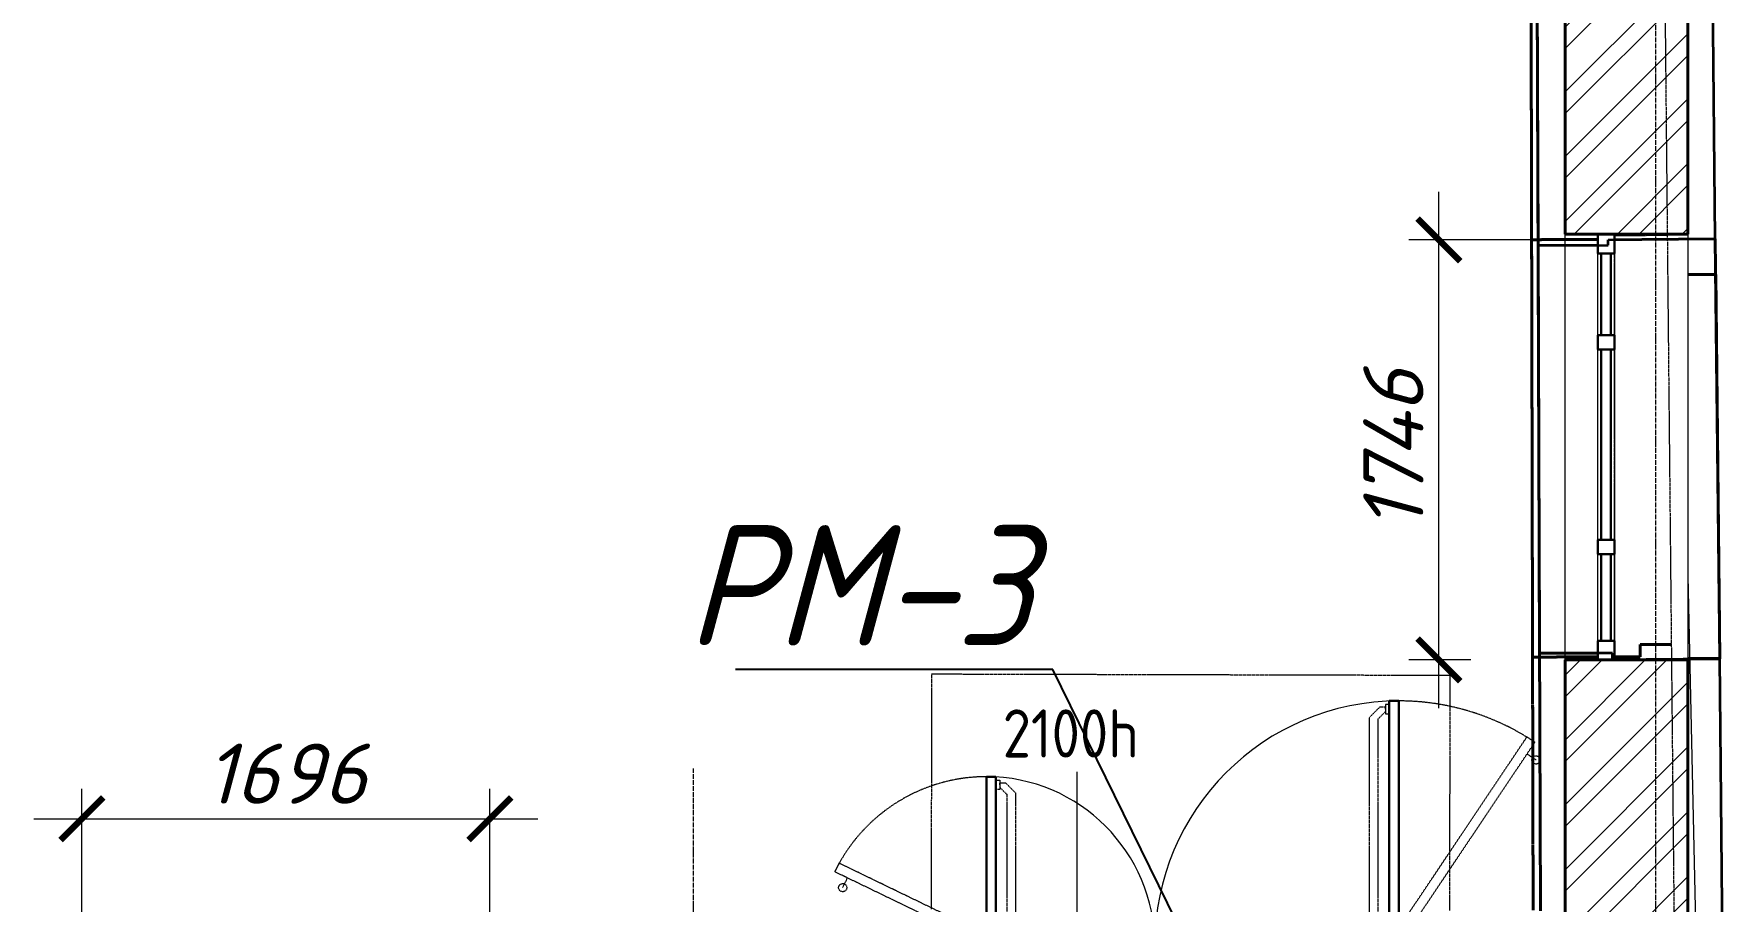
# Model space of a CAD drawing. Header units: millimetres. Extents: x 749182 to 2267578, y 70462 to 311449.
# Drawn here: x 1997888 to 2004914, y 96733 to 100338 of the extents above; entities that cross this region are included whole.
import ezdxf
from ezdxf import colors
from ezdxf.entities.mleader import LeaderData, LeaderLine
from ezdxf.math import Vec2, Vec3

# ---------------------------------------------------------------- set-up
doc = ezdxf.new("R2010")
doc.units = ezdxf.units.MM
for name, pattern in [('ADSK_Линия сетки', [25, 20, -2.5, 0, -2.5]), ('ADSK_Сверху', [4.5, 3, -1.5]), ('ADSK_Штриховая_ш2 п1', [3, 2, -1]), ('осеваяX2', [4, 2.5, -0.5, 0.5, -0.5])]:
    doc.linetypes.add(name, pattern=pattern)
doc.layers.get('Defpoints').update_dxf_attribs({"color": 255})
for name, color, linetype, lineweight in [('_ Окна', 7, 'Continuous', 30), ('Аннотация', 7, 'Continuous', 9), ('Витраж', 7, 'Continuous', 9), ('Двери', 7, 'Continuous', 20), ('Окна', 7, 'Continuous', 18), ('Оси', 165, 'осеваяX2', 13), ('Панели витража', 7, 'Continuous', 9), ('Перекрытие', 7, 'Continuous', 18), ('Размер', 7, 'Continuous', 13), ('размеры', 7, 'Continuous', 9), ('Стены', 184, 'Continuous', 40), ('Стены наружные', 7, 'Continuous', 18), ('Стены разрез', 7, 'Continuous', 35)]:
    doc.layers.add(name, color=color, linetype=linetype, lineweight=lineweight)
doc.layers.add('Линии', color=7, linetype='Continuous', lineweight=9, true_color=0x00a600)
doc.styles.add('GOST 2.304_new', font='isocpeur.ttf', dxfattribs={"width": 0.9, "oblique": 15})
doc.styles.add('GOST Common_1', font='GOST_Common.ttf', dxfattribs={"width": 0.9, "height": 250})
doc.styles.add('М2', font='isocpeui.ttf')
doc.dimstyles.new('SPDS 1_100', dxfattribs={"dimscale": 100, "dimtxt": 2.5, "dimasz": 1.77, "dimexe": 1.25, "dimexo": 0.625, "dimtad": 1, "dimdec": 0, "dimrnd": 0.001, "dimzin": 9, "dimtxsty": 'М2', "dimblk": 'ARCHTICK', "dimcen": 2.5, "dimdle": 2, "dimclrt": 256, "dimadec": 0, "dimazin": 2, "dimtfac": 0.75, "dimtdec": 0, "dimtmove": 1, "dimatfit": 3, "dimfxl": 0, "dimtolj": 1, "dimlwd": 9, "dimlwe": 9, "dimarcsym": 0})

# ---------------------------------------------------------------- blocks, each defined once
blk = doc.blocks.new('Существующие стены 2 этаж - Существующие стены 2 этаж-699583-01 План 1-го этажа маркировочный')
at = {"layer": 'Стены', "color": 254, "linetype": 'ADSK_Сверху', "true_color": 0xe8c5d7}
for p, q in [((45899.7, 21080), (45874.2, 32460.1)), ((45888.5, 26064.8), (45893.5, 23866.1)), ((45893.5, 23866.1), (46168.2, 23866.7)), ((46168.2, 23866.7), (45893.5, 23866.1)), ((45893.5, 23866.1), (45897.3, 22131.4)), ((45893.5, 23866.1), (45897.3, 22131.4)), ((45897.3, 22131.4), (45893.5, 23866.1)), ((46238.2, 23886.7), (46340, 23886.9)), ((46340, 23886.9), (46238.2, 23886.7)), ((46340, 23886.9), (46458.7, 23887.2)), ((46458.7, 23887.2), (46340, 23886.9)), ((46475.5, 22183.3), (46344.5, 22182.9)), ((46344.5, 22182.9), (46475.5, 22183.3)), ((46344.5, 22182.9), (46344.6, 22132.4)), ((46344.6, 22132.4), (46344.5, 22182.9)), ((46168.2, 22132), (45897.3, 22131.4)), ((45897.3, 22131.4), (46168.2, 22132)), ((45897.3, 22131.4), (45899.7, 21080)), ((46344.6, 22132.4), (46238.2, 22132.2)), ((46238.2, 22132.2), (46344.6, 22132.4))]:
    blk.add_line(p, q, dxfattribs=at)
blk = doc.blocks.new('Прямоугольный импост - 70х20_60мм-1425107-01 План 1-го этажа маркировочный')
at = {"layer": 'Витраж', "color": 253, "linetype": 'ADSK_Сверху', "true_color": 0xaaaaaa}
for p, q in [((46238.2, 23889.2), (46168.2, 23889.2)), ((46168.2, 23809.2), (46168.2, 23889.2)), ((46238.2, 23809.2), (46238.2, 23889.2)), ((46168.2, 23439.2), (46168.2, 23469.2)), ((46238.2, 23439.2), (46238.2, 23469.2))]:
    blk.add_line(p, q, dxfattribs=at)
blk = doc.blocks.new('Прямоугольный импост - 70х20_60мм-1440289-01 План 1-го этажа маркировочный')
at = {"layer": 'Витраж', "color": 253, "linetype": 'ADSK_Сверху', "true_color": 0xaaaaaa}
for p, q in [((-80, 35), (0, 35)), ((0, 35), (0, -35)), ((0, -35), (-80, -35))]:
    blk.add_line(p, q, dxfattribs=at)
blk = doc.blocks.new('Прямоугольный импост - 70х20_60мм-1440290-01 План 1-го этажа маркировочный')
at = {"layer": 'Витраж', "color": 253, "linetype": 'ADSK_Сверху', "true_color": 0xaaaaaa}
for p, q in [((0, 35), (-80, 35)), ((0, -35), (0, 35)), ((-80, -35), (0, -35))]:
    blk.add_line(p, q, dxfattribs=at)
blk = doc.blocks.new('Прямоугольный импост - 70х20_60мм-1243038-01 План 1-го этажа маркировочный')
at = {"layer": 'Витраж', "color": 253, "linetype": 'ADSK_Сверху', "true_color": 0xaaaaaa}
for p, q in [((46168.2, 23409.2), (46168.2, 23439.2)), ((46238.2, 23409.2), (46238.2, 23439.2)), ((46168.2, 22589.2), (46168.2, 22619.2)), ((46238.2, 22589.2), (46238.2, 22619.2))]:
    blk.add_line(p, q, dxfattribs=at)
blk = doc.blocks.new('Прямоугольный импост - 70х20_60мм-1225113-01 План 1-го этажа маркировочный')
at = {"layer": 'Витраж', "color": 253, "linetype": 'ADSK_Сверху', "true_color": 0xaaaaaa}
for p, q in [((-6006, 10091.9), (-6006, 10121.9)), ((-5936, 10091.9), (-5936, 10121.9)), ((-6006, 9651.9), (-6006, 9731.9)), ((-5936, 9651.9), (-5936, 9731.9)), ((-6006, 9651.9), (-5936, 9651.9))]:
    blk.add_line(p, q, dxfattribs=at)
blk = doc.blocks.new('Прямоугольный импост - 70х60мм-1440287-01 План 1-го этажа маркировочный')
at = {"layer": 'Витраж', "color": 253, "linetype": 'ADSK_Сверху', "true_color": 0xaaaaaa}
for p, q in [((-30, 35), (30, 35)), ((30, -35), (-30, -35))]:
    blk.add_line(p, q, dxfattribs=at)
blk = doc.blocks.new('Прямоугольный импост - 70х60мм-1425109-01 План 1-го этажа маркировочный')
at = {"layer": 'Витраж', "color": 253, "linetype": 'ADSK_Сверху', "true_color": 0xaaaaaa}
for p, q in [((46238.2, 23809.2), (46168.2, 23809.2)), ((46168.2, 23469.2), (46168.2, 23809.2)), ((46238.2, 23469.2), (46238.2, 23809.2)), ((46168.2, 23469.2), (46238.2, 23469.2))]:
    blk.add_line(p, q, dxfattribs=at)
blk = doc.blocks.new('Прямоугольный импост - 70х60мм-1225009-01 План 1-го этажа маркировочный')
at = {"layer": 'Витраж', "color": 253, "linetype": 'ADSK_Сверху', "true_color": 0xaaaaaa}
for p, q in [((-5936, 11391.9), (-6006, 11391.9)), ((-6006, 11031.9), (-6006, 11391.9)), ((-5936, 11031.9), (-5936, 11391.9)), ((-6006, 11031.9), (-5936, 11031.9))]:
    blk.add_line(p, q, dxfattribs=at)
blk = doc.blocks.new('Прямоугольный импост - 70х60мм-1243040-01 План 1-го этажа маркировочный')
at = {"layer": 'Витраж', "color": 253, "linetype": 'ADSK_Сверху', "true_color": 0xaaaaaa}
for p, q in [((46238.2, 23409.2), (46168.2, 23409.2)), ((46168.2, 22619.2), (46168.2, 23409.2)), ((46238.2, 22619.2), (46238.2, 23409.2)), ((46168.2, 22619.2), (46238.2, 22619.2))]:
    blk.add_line(p, q, dxfattribs=at)
blk = doc.blocks.new('Существующие стены 1 эт - Существующие стены 1 эт-653793-01 План 1-го этажа маркировочный')
at = {"layer": 'Стены'}
for p, q in [((45930.2, 21076.8), (45890.9, 32185)), ((46168.2, 23843.3), (45920.4, 23842.5)), ((45926.4, 22146.9), (45920.4, 23842.5)), ((46351, 23866.7), (46238.2, 23865.5)), ((46657, 23869.9), (46351, 23866.7)), ((46657, 23869.9), (46675.3, 22123.8)), ((46543.2, 23720.9), (46658.5, 23722.1)), ((46658.5, 23722.1), (46543.2, 23720.9)), ((46675.2, 22126.4), (46658.5, 23722.1)), ((46658.5, 23722.1), (46675.2, 22126.4)), ((45926.4, 22146.9), (46168.2, 22147.8)), ((46238.2, 22119.3), (46369.3, 22120.6)), ((46369.3, 22120.6), (46675.3, 22123.8)), ((46674.8, 22126.4), (46543.2, 22125)), ((46543.2, 22125), (46674.8, 22126.4))]:
    blk.add_line(p, q, dxfattribs=at)
at = {"layer": 'Стены разрез'}
for p, q in [((45912.5, 26070.1), (45920.4, 23842.5)), ((46657, 23869.9), (46641.7, 25326.9)), ((45920.4, 23842.5), (46211.2, 23843.5)), ((46211, 23865.2), (46351, 23866.7)), ((46211.2, 23843.5), (46211, 23865.2)), ((46351, 23866.7), (46657, 23869.9)), ((46229, 22148), (45926.4, 22146.9)), ((45926.4, 22146.9), (45930.2, 21076.8)), ((46229.3, 22119.2), (46229, 22148)), ((46369.3, 22120.6), (46229.3, 22119.2)), ((46675.3, 22123.8), (46369.3, 22120.6)), ((46693.9, 20342.8), (46675.3, 22123.8))]:
    blk.add_line(p, q, dxfattribs=at)
blk = doc.blocks.new('Системная панель - _AR_Стекло_40мм_привязка по центру-V136-01 План 1-го этажа маркировочный')
at = {"layer": 'Панели витража', "lineweight": 30}
for p, q in [((180, 20), (-180, 20)), ((-180, 20), (-180, -20)), ((180, -20), (180, 20)), ((-180, -20), (180, -20))]:
    blk.add_line(p, q, dxfattribs=at)
blk = doc.blocks.new('Прямоугольный импост - 70х20_60мм-V137-01 План 1-го этажа маркировочный')
at = {"layer": 'Витраж', "lineweight": 30}
for p, q in [((-80, 35), (0, 35)), ((-80, -35), (-80, 35)), ((0, 35), (0, -35)), ((0, -35), (-80, -35))]:
    blk.add_line(p, q, dxfattribs=at)
blk = doc.blocks.new('Прямоугольный импост - 70х20_60мм-V138-01 План 1-го этажа маркировочный')
at = {"layer": 'Витраж', "lineweight": 30}
for p, q in [((0, 35), (-80, 35)), ((-80, 35), (-80, -35)), ((0, -35), (0, 35)), ((-80, -35), (0, -35))]:
    blk.add_line(p, q, dxfattribs=at)
blk = doc.blocks.new('Системная панель - _AR_Стекло_40мм_привязка по центру-1425111-01 План 1-го этажа маркировочный')
at = {"layer": 'Панели витража', "lineweight": 30}
for p, q in [((170, 20), (-170, 20)), ((-170, 20), (-170, -20)), ((170, -20), (170, 20)), ((-170, -20), (170, -20))]:
    blk.add_line(p, q, dxfattribs=at)
blk = doc.blocks.new('Витраж-стеклопакет - Глухой стеклопакет 40мм-1243042-01 План 1-го этажа маркировочный')
at = {"layer": '_ Окна'}
for p, q in [((395, 20), (-395, 20)), ((-395, 20), (-395, -20)), ((395, -20), (395, 20)), ((-395, -20), (395, -20))]:
    blk.add_line(p, q, dxfattribs=at)
blk = doc.blocks.new('Прямоугольный импост - 70х60мм-V62-01 План 1-го этажа маркировочный')
at = {"layer": 'Витраж'}
for p, q in [((3738.5, 35437.6), (3738.5, 35797.6)), ((3808.5, 35797.6), (3808.5, 35437.6))]:
    blk.add_line(p, q, dxfattribs=at)
blk = doc.blocks.new('Прямоугольный импост - 70х60мм-V139-01 План 1-го этажа маркировочный')
at = {"layer": 'Витраж'}
for p, q in [((46168.2, 23469.2), (46168.2, 23809.2)), ((46238.2, 23809.2), (46238.2, 23469.2))]:
    blk.add_line(p, q, dxfattribs=at)
blk = doc.blocks.new('Прямоугольный импост - 70х60мм-V140-01 План 1-го этажа маркировочный')
at = {"layer": 'Витраж', "lineweight": 30}
for p, q in [((-30, 35), (30, 35)), ((-30, 20), (-30, 35)), ((30, 35), (30, -35)), ((-30, -35), (-30, -20)), ((30, -35), (-30, -35))]:
    blk.add_line(p, q, dxfattribs=at)
blk = doc.blocks.new('Прямоугольный импост - 70х60мм-V141-01 План 1-го этажа маркировочный')
at = {"layer": 'Витраж'}
for p, q in [((46168.2, 22619.2), (46168.2, 23409.2)), ((46238.2, 23409.2), (46238.2, 22619.2))]:
    blk.add_line(p, q, dxfattribs=at)
blk = doc.blocks.new('Прямоугольный импост - 70х60мм-V142-01 План 1-го этажа маркировочный')
at = {"layer": 'Витраж', "lineweight": 30}
for p, q in [((-30, 35), (30, 35)), ((-30, -35), (-30, 35)), ((30, 35), (30, 20)), ((30, -35), (-30, -35)), ((30, -20), (30, -35))]:
    blk.add_line(p, q, dxfattribs=at)
blk = doc.blocks.new('AC_Дверь_Двупольная_Стальная - ДН-4л 1815х2100h-2039702-01 План 1-го этажа маркировочный')
at = {"layer": 'Двери', "lineweight": 30}
for p, q in [((857.5, 1270), (817.5, 1270)), ((817.5, 1270), (817.5, 255)), ((857.5, 255), (857.5, 1270)), ((-857.5, 955), (-817.5, 955)), ((-857.5, 255), (-857.5, 955)), ((-817.5, 955), (-817.5, 255)), ((-907.5, 255), (-887.5, 255)), ((-907.5, 185), (-907.5, 255)), ((-887.5, 255), (-857.5, 255)), ((-887.5, 185), (-887.5, 255)), ((-887.5, 255), (-887.5, 185)), ((-817.5, 255), (-857.5, 255)), ((-857.5, 255), (-857.5, 215)), ((-857.5, 215), (-847.5, 215)), ((-847.5, 215), (-847.5, 185)), ((817.5, 255), (857.5, 255)), ((857.5, 215), (847.5, 215)), ((847.5, 215), (847.5, 185)), ((887.5, 255), (857.5, 255)), ((857.5, 255), (857.5, 215)), ((887.5, 185), (887.5, 255)), ((907.5, 255), (887.5, 255)), ((887.5, 255), (887.5, 185)), ((907.5, 185), (907.5, 255)), ((-887.5, 185), (-907.5, 185)), ((-847.5, 185), (-887.5, 185)), ((847.5, 185), (887.5, 185)), ((887.5, 185), (907.5, 185))]:
    blk.add_line(p, q, dxfattribs=at)
at = {"layer": 'Двери', "linetype": 'ADSK_Сверху', "lineweight": 9}
for p, q in [((777.8, 1244.5), (735, 1201.7)), ((735, 323.4), (735, 1201.7)), ((801.5, 1225.7), (771.4, 1195.6)), ((771.4, 329.4), (771.4, 1195.6)), ((801.5, 1244.5), (777.8, 1244.5)), ((817.5, 1255), (801.5, 1255)), ((801.5, 1255), (801.5, 1216.5)), ((801.5, 1235.8), (801.5, 1244.5)), ((801.5, 1216.5), (817.5, 1216.5)), ((-817.5, 940), (-801.5, 940)), ((-801.5, 940), (-801.5, 901.5)), ((-801.5, 920.8), (-801.5, 929.5)), ((-801.5, 929.5), (-777.8, 929.5)), ((-777.8, 929.5), (-735, 886.7)), ((-801.5, 901.5), (-817.5, 901.5)), ((-801.5, 910.7), (-771.4, 880.6)), ((-771.4, 329.4), (-771.4, 880.6)), ((-735, 323.4), (-735, 886.7)), ((-801.5, 308.5), (-817.5, 308.5)), ((-801.5, 299.3), (-771.4, 329.4)), ((-801.5, 270), (-801.5, 308.5)), ((-801.5, 289.3), (-801.5, 280.6)), ((-777.8, 280.6), (-735, 323.4)), ((777.8, 280.6), (735, 323.4)), ((801.5, 299.3), (771.4, 329.4)), ((801.5, 270), (801.5, 308.5)), ((801.5, 308.5), (817.5, 308.5)), ((-817.5, 270), (-801.5, 270)), ((-801.5, 280.6), (-777.8, 280.6)), ((801.5, 280.6), (777.8, 280.6)), ((817.5, 270), (801.5, 270))]:
    blk.add_line(p, q, dxfattribs=at)
at = {"layer": 'Двери'}
for centre, radius, start, end in [((857.5, 255), 1015, 90, 180), ((-857.5, 255), 700, 360, 90)]:
    blk.add_arc(centre, radius, start, end, dxfattribs=at)
blk = doc.blocks.new('_ArchTick')
at = {"color": 0, "linetype": 'ByBlock', "const_width": 0.15}
blk.add_lwpolyline([(-0.5, -0.5), (0.5, 0.5)], dxfattribs=at)
blk = doc.blocks.new('*D2824')
at = {"layer": 'Defpoints', "color": 0, "lineweight": 20, "transparency": 16777216}
for p in [(1999783.4, 97075.9), (1998087.8, 96615.3), (1999783.4, 96426.2)]:
    blk.add_point(p, dxfattribs=at)
at = {"layer": 'размеры', "color": 0, "lineweight": 9, "transparency": 16777216}
for p, q in [((1998087.8, 96677.8), (1998087.8, 97200.9)), ((1999783.4, 96488.7), (1999783.4, 97200.9)), ((1997887.8, 97075.9), (1999983.4, 97075.9))]:
    blk.add_line(p, q, dxfattribs=at)
at = {"layer": 'размеры', "color": 0, "lineweight": 9, "transparency": 16777216, "xscale": 177, "yscale": 177, "zscale": 177, "rotation": 180}
blk.add_blockref('_ArchTick', (1998087.8, 97075.9), dxfattribs=at)
at = {"layer": 'размеры', "color": 0, "lineweight": 9, "transparency": 16777216, "xscale": 177, "yscale": 177, "zscale": 177}
blk.add_blockref('_ArchTick', (1999783.4, 97075.9), dxfattribs=at)
at = {"layer": 'размеры', "lineweight": 20, "transparency": 16777216, "insert": (1998935.6, 97263.4), "char_height": 250, "width": 560.473, "attachment_point": 5, "style": 'М2'}
blk.add_mtext('\\A1;1696', dxfattribs=at)
blk = doc.blocks.new('*D2834')
at = {"layer": 'Defpoints', "color": 0, "lineweight": 20, "transparency": 16777216}
for p in [(2003728.1, 99481.8), (2004431.2, 99481.8), (2003923.4, 97735.8)]:
    blk.add_point(p, dxfattribs=at)
at = {"layer": 'размеры', "color": 0, "lineweight": 9, "transparency": 16777216}
for p, q in [((2003728.1, 97535.8), (2003728.1, 99681.8)), ((2004368.7, 99481.8), (2003603.1, 99481.8)), ((2003860.9, 97735.8), (2003603.1, 97735.8))]:
    blk.add_line(p, q, dxfattribs=at)
at = {"layer": 'размеры', "color": 0, "lineweight": 9, "transparency": 16777216, "xscale": 177, "yscale": 177, "zscale": 177}
for p, rotation in [((2003728.1, 99481.8), 90), ((2003728.1, 97735.8), 270)]:
    blk.add_blockref('_ArchTick', p, dxfattribs=dict(at, rotation=rotation))
at = {"layer": 'размеры', "lineweight": 20, "transparency": 16777216, "insert": (2003539, 98608.8), "char_height": 250, "width": 580.928, "attachment_point": 5, "rotation": 90, "style": 'М2'}
blk.add_mtext('\\A1;1746', dxfattribs=at)
blk = doc.blocks.new('_DotSmall')
at = {"color": 0, "linetype": 'ByBlock', "lineweight": 35, "const_width": 0.5}
blk.add_lwpolyline([(-0.0625, 0, 1), (0.0625, 0, 1)], format="xyb", close=True, dxfattribs=at)

msp = doc.modelspace()

# ---------------------------------------------------------------- hatches: boundary and pattern name
at = {"layer": 'Стены наружные', "lineweight": 9}
h = msp.add_hatch(dxfattribs=at)
h.set_pattern_fill('FP_3', color=256, angle=45, style=0, pattern_type=2)
h.set_pattern_definition([(45, (1958220.23, 75616.62), (-134.70384, 134.70384), []), (45, (1958310.03, 75616.62), (-134.70384, 134.70384), [])])
h.paths.add_polyline_path([(2004629.7211, 96550.6773), (2004763.4379, 96550.6773), (2004763.4379, 97735.7884), (2004253.4379, 97735.7884), (2004253.4379, 96550.6773), (2004298.981, 96550.6773)])
h.paths.add_polyline_path([(2004438.2783, 99505.7884), (2004763.4379, 99505.7884), (2004763.4379, 101687.7651), (2004253.4379, 101686.7114), (2004253.4379, 99505.7884)])
h.paths.add_polyline_path([(2004648.2218, 103457.7651), (2004763.4379, 103457.7651), (2004763.4379, 105674.0629), (2004253.4379, 105674.0629), (2004253.4379, 103457.7651), (2004629.7211, 103457.7651)])
h.paths.add_polyline_path([(2004763.4379, 107444.0629), (2004763.4379, 109735.4264), (2004253.4379, 109735.4264), (2004253.4379, 107444.0629), (2004619.7214, 107444.0629)])
h.paths.add_polyline_path([(2004407.9542, 111505.4264), (2004763.4379, 111505.4264), (2004763.4379, 118865.8252), (2004253.4379, 118865.8252), (2004253.4379, 111505.4264)])

# ---------------------------------------------------------------- linework, layer by layer
at = {"layer": 'Аннотация'}
msp.add_line((2002224.7565, 96474.566), (2002224.7565, 97270.9079), dxfattribs=at)
at = {"layer": 'Линии', "linetype": 'ADSK_Штриховая_ш2 п1'}
for p, q in [((2003528.9729, 96572.944), (2004093.9897, 97416.1408)), ((2003562.2023, 96550.6773), (2004127.2192, 97393.8742)), ((2004127.2192, 97393.8742), (2004093.9897, 97416.1408)), ((2004132.0929, 97320.3092), (2004094.7098, 97345.3592)), ((2001234.5407, 96891.6256), (2001217.1154, 96855.6206)), ((2001847.2023, 96550.6773), (2001217.1154, 96855.6206)), ((2001864.6277, 96586.6822), (2001234.5407, 96891.6256)), ((2001250.0791, 96789.674), (2001269.6826, 96830.1796))]:
    msp.add_line(p, q, dxfattribs=at)
for centre in [(2004132.0929, 97320.3092), (2001250.0791, 96789.674)]:
    msp.add_circle(centre, 17, dxfattribs=at)
for centre, radius, start, end in [((2003562.2023, 96550.6773), 1015, 56.1744007, 90.17440071), ((2001847.2023, 96550.6773), 700, 89.92060892, 154.1744007)]:
    msp.add_arc(centre, radius, start, end, dxfattribs=at)
at = {"layer": 'Оси', "linetype": 'ADSK_Линия сетки'}
for p, q in [((2004630.1361, 71313.2448), (2004630.1361, 120151.4054)), ((2000630.1361, 71313.2448), (2000630.1361, 97285.4199))]:
    msp.add_line(p, q, dxfattribs=at)
at = {"layer": 'Перекрытие', "linetype": 'ADSK_Сверху'}
for p, q in [((2004709.2586, 96423.7158), (2004629.8882, 104476.9881)), ((2001618.7459, 96699.7796), (2001621.1845, 97677.9045)), ((2001621.1845, 97677.9045), (2003774.2584, 97672.5367)), ((2003774.2584, 97672.5367), (2003771.8198, 96694.4118))]:
    msp.add_line(p, q, dxfattribs=at)
at = {"layer": 'Перекрытие'}
msp.add_line((2004763.4379, 98084.3634), (2004796.9314, 96522.3051), dxfattribs=at)
at = {"layer": 'Стены наружные', "lineweight": 40}
for p, q in [((2004253.4379, 101687.7651), (2004253.4379, 99505.7884)), ((2004763.4379, 99505.7884), (2004763.4379, 101539.7651)), ((2004253.4379, 99505.7884), (2004763.4379, 99505.7884)), ((2004253.4379, 97735.7884), (2004253.4379, 96550.6773)), ((2004763.4379, 97735.7884), (2004253.4379, 97735.7884)), ((2004763.4379, 96522.4597), (2004763.4379, 97735.7884))]:
    msp.add_line(p, q, dxfattribs=at)
at = {"layer": 'Стены наружные'}
for p, q in [((2004253.4379, 97735.7884), (2004253.4379, 99505.7884)), ((2004763.4379, 99505.7884), (2004763.4379, 97735.7884))]:
    msp.add_line(p, q, dxfattribs=at)

# ---------------------------------------------------------------- block references
at = {"layer": 'Витраж', "color": 253, "linetype": 'ADSK_Сверху', "true_color": 0xaaaaaa}
for name, p in [('Прямоугольный импост - 70х20_60мм-1425107-01 План 1-го этажа маркировочный', (1958220.2258, 75616.6187)), ('Прямоугольный импост - 70х60мм-1425109-01 План 1-го этажа маркировочный', (1958220.2258, 75616.6187)), ('Прямоугольный импост - 70х20_60мм-1243038-01 План 1-го этажа маркировочный', (1958220.2258, 75616.6187)), ('Прямоугольный импост - 70х60мм-1243040-01 План 1-го этажа маркировочный', (1958220.2258, 75616.6187)), ('Прямоугольный импост - 70х20_60мм-1225113-01 План 1-го этажа маркировочный', (2010394.48, 88083.8632)), ('Прямоугольный импост - 70х60мм-1225009-01 План 1-го этажа маркировочный', (2010394.48, 86783.8632))]:
    msp.add_blockref(name, p, dxfattribs=at)
at = {"layer": 'Витраж', "color": 253, "linetype": 'ADSK_Сверху', "true_color": 0xaaaaaa, "extrusion": (0, 0, -1), "rotation": 90.00000000000026}
for name, p in [('Прямоугольный импост - 70х20_60мм-1440289-01 План 1-го этажа маркировочный', (-2004423.4379, 99505.7884)), ('Прямоугольный импост - 70х60мм-1440287-01 План 1-го этажа маркировочный', (-2004423.4379, 99055.7884)), ('Прямоугольный импост - 70х60мм-1440287-01 План 1-го этажа маркировочный', (-2004423.4379, 98205.7884))]:
    msp.add_blockref(name, p, dxfattribs=at)
at = {"layer": 'Витраж', "extrusion": (0, 0, -1), "rotation": 90.00000000000026}
for name, p in [('Прямоугольный импост - 70х20_60мм-V137-01 План 1-го этажа маркировочный', (-2004423.4379, 99505.7884)), ('Прямоугольный импост - 70х60мм-V140-01 План 1-го этажа маркировочный', (-2004423.4379, 99055.7884)), ('Прямоугольный импост - 70х60мм-V142-01 План 1-го этажа маркировочный', (-2004423.4379, 98205.7884))]:
    msp.add_blockref(name, p, dxfattribs=at)
at = {"layer": 'Витраж'}
for name in ['Прямоугольный импост - 70х60мм-V139-01 План 1-го этажа маркировочный', 'Прямоугольный импост - 70х60мм-V141-01 План 1-го этажа маркировочный']:
    msp.add_blockref(name, (1958220.2258, 75616.6187), dxfattribs=at)
for name, p, rotation in [('Прямоугольный импост - 70х60мм-V62-01 План 1-го этажа маркировочный', (2008196.9369, 133613.4309), 180), ('Прямоугольный импост - 70х20_60мм-V138-01 План 1-го этажа маркировочный', (2004423.4379, 97735.7884), 269.9999999999997)]:
    msp.add_blockref(name, p, dxfattribs=dict(at, rotation=rotation))
at = {"layer": 'Витраж', "color": 253, "linetype": 'ADSK_Сверху', "true_color": 0xaaaaaa, "rotation": 269.9999999999997}
msp.add_blockref('Прямоугольный импост - 70х20_60мм-1440290-01 План 1-го этажа маркировочный', (2004423.4379, 97735.7884), dxfattribs=at)
at = {"layer": 'Двери', "linetype": 'ADSK_Сверху', "lineweight": 9}
msp.add_blockref('AC_Дверь_Двупольная_Стальная - ДН-4л 1815х2100h-2039702-01 План 1-го этажа маркировочный', (2002704.7023, 96295.6773), dxfattribs=at)
at = {"layer": 'Окна', "rotation": 89.99999999999974}
msp.add_blockref('Витраж-стеклопакет - Глухой стеклопакет 40мм-1243042-01 План 1-го этажа маркировочный', (2004423.4379, 98630.7884), dxfattribs=at)
at = {"layer": 'Панели витража', "rotation": 89.99999999999974}
for name, p in [('Системная панель - _AR_Стекло_40мм_привязка по центру-1425111-01 План 1-го этажа маркировочный', (2004423.4379, 99255.7884)), ('Системная панель - _AR_Стекло_40мм_привязка по центру-V136-01 План 1-го этажа маркировочный', (2004423.4379, 97995.7884))]:
    msp.add_blockref(name, p, dxfattribs=at)
at = {"layer": 'Стены', "color": 254, "linetype": 'ADSK_Сверху', "true_color": 0xe8c5d7}
msp.add_blockref('Существующие стены 2 этаж - Существующие стены 2 этаж-699583-01 План 1-го этажа маркировочный', (1958220.2258, 75616.6187), dxfattribs=at)
at = {"layer": 'Стены', "color": 243, "true_color": 0xbb5389}
msp.add_blockref('Существующие стены 1 эт - Существующие стены 1 эт-653793-01 План 1-го этажа маркировочный', (1958220.2258, 75616.6187), dxfattribs=at)

# ---------------------------------------------------------------- texts
at = {"layer": 'Аннотация', "insert": (2001915.1565, 97530.4808), "char_height": 200, "width": 743.164312, "attachment_point": 1, "style": 'GOST Common_1'}
msp.add_mtext('2100h', dxfattribs=at)

# ---------------------------------------------------------------- dimensions: what is measured, and where the dimension line sits
at = {"layer": 'размеры', "lineweight": 20}
dim = msp.add_linear_dim(base=(2003728.0775, 99481.8169), p1=(2003923.4379, 97735.7884), p2=(2004431.2139, 99481.8169), angle=90, dimstyle='SPDS 1_100', dxfattribs=at)
dim.commit()
dim.dimension.update_dxf_attribs({"geometry": '*D2834', "text_midpoint": (2003538.9677, 98608.8026)})
dim = msp.add_linear_dim(base=(1999783.4426, 97075.8872), p1=(1998087.8078, 96615.3482), p2=(1999783.4426, 96426.1993), dimstyle='SPDS 1_100', dxfattribs=at)
dim.commit()
dim.dimension.update_dxf_attribs({"geometry": '*D2824', "text_midpoint": (1998935.6252, 97263.3872)})

# ---------------------------------------------------------------- leaders
at = {"layer": 'Размер', "color": 210, "ltscale": 20}
ml = msp.add_multileader_mtext('Standard', dxfattribs=at)
ml.set_content('\\A1;РМ-3', color=210, style='GOST 2.304_new')
ml.set_leader_properties()
ml.set_arrow_properties(name='DOTSMALL')
ml.build(insert=Vec2(0, 0))
ml.multileader.update_dxf_attribs({"text_left_attachment_type": 6, "text_right_attachment_type": 6, "dogleg_length": 1, "arrow_head_size": 100})
ctx = ml.context
ctx.base_point, ctx.char_height, ctx.arrow_head_size, ctx.landing_gap_size, ctx.plane_origin = Vec3(2000530.652, 97696.1403), 500, 100, 0, Vec3(1978461.4345, 240459.015)
ctx.left_attachment, ctx.right_attachment, ctx.text_align_type = 6, 6, 1
notes = []
notes.append((ctx, [(0, (1, 1, 0), (2002123.6012, 97696.1403), (-1, 0), 20, [(0, [(2002759.0505, 96402.0308)], 0, [])])]))
ctx.mtext.insert, ctx.mtext.rotation, ctx.mtext.width, ctx.mtext.alignment, ctx.mtext.flow_direction = Vec3(2001317.1266, 98296.1403), 6.283185307, 1286.674802, 2, 5
for ctx, leaders in notes:
    for number, flags, end, landing, length, lines in leaders:
        leader = LeaderData()
        leader.index, (leader.has_last_leader_line, leader.has_dogleg_vector, leader.attachment_direction) = number, flags
        leader.last_leader_point, leader.dogleg_vector, leader.dogleg_length = Vec3(end), Vec3(landing), length
        for number, points, colour, breaks in lines:
            line = LeaderLine()
            line.index, line.vertices, line.color, line.breaks = number, Vec3.list(points), colors.encode_raw_color(colour), breaks
            leader.lines.append(line)
        ctx.leaders.append(leader)

doc.saveas('drawing.dxf')
